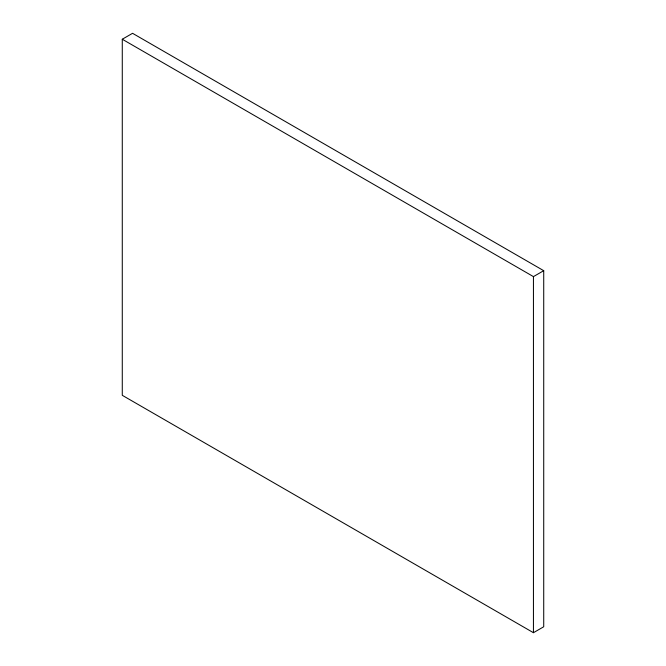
<?xml version="1.0" encoding="UTF-8"?>
<svg xmlns="http://www.w3.org/2000/svg" width="666" height="666" viewBox="0 0 666 666"><rect width="100%" height="100%" fill="white"/><g stroke="black" fill="none" stroke-linecap="round" stroke-linejoin="round"><path stroke-width="1" d="M122.278 39.236L132.559 33.3L543.722 270.687L543.722 626.764L533.441 632.7L122.278 395.313L122.278 39.236L533.441 276.615L543.722 270.687M533.441 276.615L533.441 632.7"/></g></svg>
